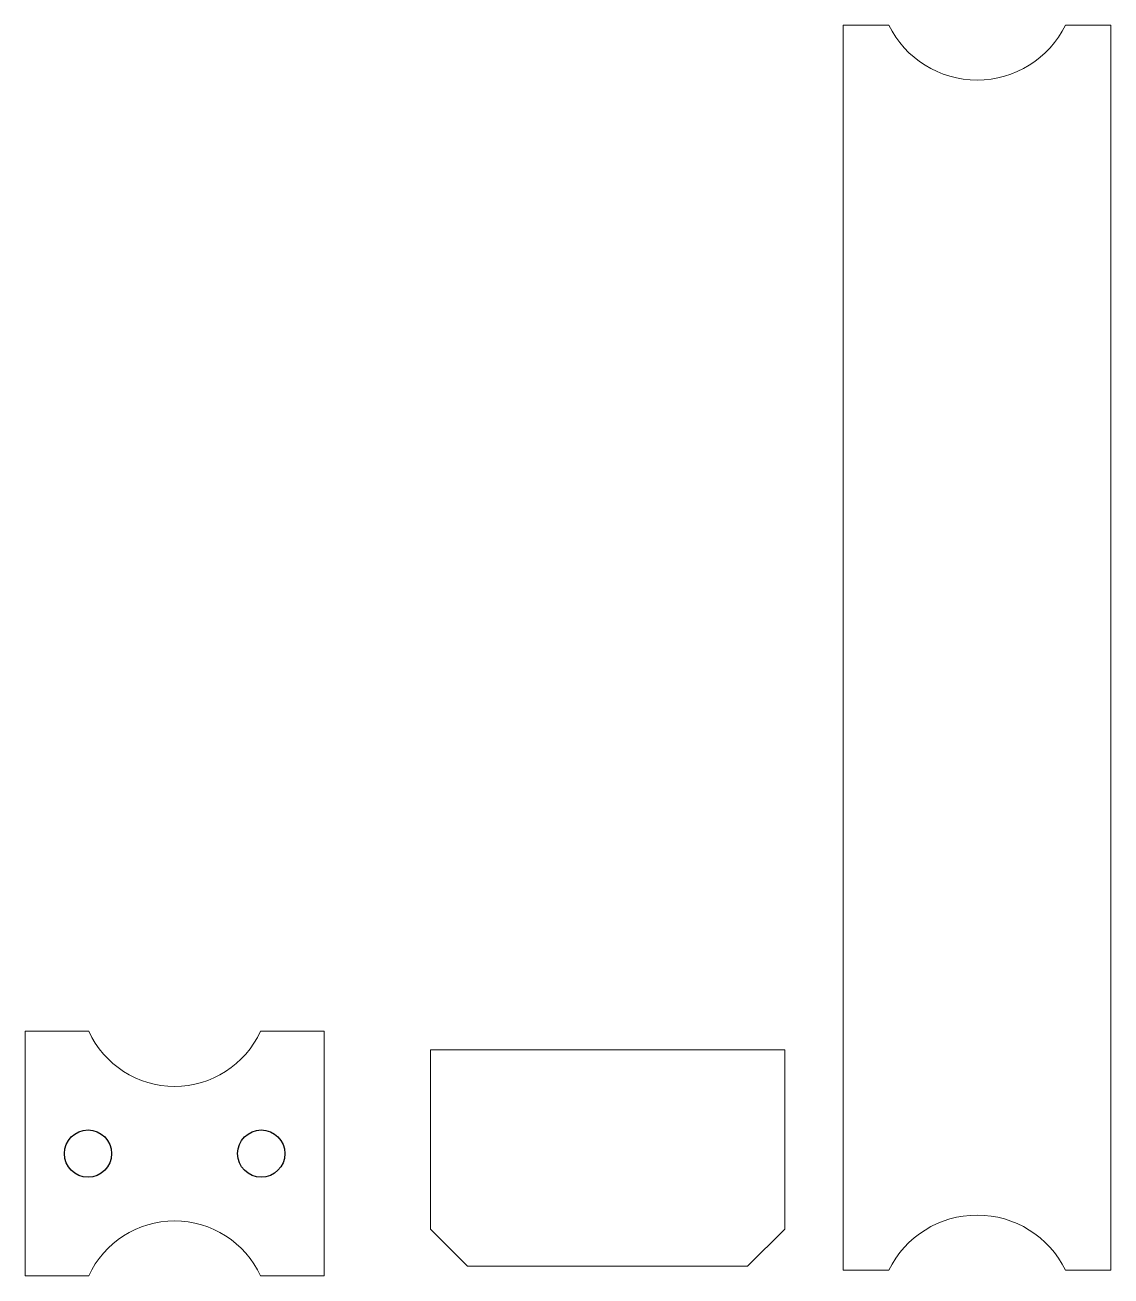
# Model space of a CAD drawing. Header units: millimetres. Extents: x 58 to 334, y 41 to 358.
import ezdxf

# ---------------------------------------------------------------- set-up
doc = ezdxf.new("R2010")
doc.units = ezdxf.units.MM

msp = doc.modelspace()

# ---------------------------------------------------------------- linework, layer by layer
at = {"color": 7, "linetype": 'Continuous', "lineweight": 15}
for p, q in [((265.83, 358.42), (265.83, 42.29)), ((277.38, 358.42), (265.83, 358.42)), ((333.83, 358.42), (322.28, 358.42)), ((333.83, 42.29), (333.83, 358.42)), ((74.18, 102.97), (58, 102.97)), ((58, 40.83), (58, 102.97)), ((134, 102.97), (117.82, 102.97)), ((134, 102.97), (134, 40.83)), ((160.95, 98.28), (160.95, 52.7)), ((250.95, 98.28), (160.95, 98.28)), ((250.95, 52.7), (250.95, 98.28)), ((160.95, 52.7), (170.37, 43.28)), ((241.54, 43.28), (250.95, 52.7)), ((170.37, 43.28), (241.54, 43.28)), ((265.83, 42.29), (277.38, 42.29)), ((322.28, 42.29), (333.83, 42.29)), ((58, 40.83), (74.18, 40.83)), ((117.82, 40.83), (134, 40.83))]:
    msp.add_line(p, q, dxfattribs=at)
for centre in [(74, 71.9), (118, 71.9)]:
    msp.add_circle(centre, 6)
for centre, radius, start, end in [((299.83, 369.42), 25, 206.1039, 333.8961), ((96, 112.97), 24, 204.6243, 335.3757), ((96, 30.83), 24, 24.6243, 155.3757), ((299.83, 31.29), 25, 26.1039, 153.8961)]:
    msp.add_arc(centre, radius, start, end, dxfattribs=at)

doc.saveas('drawing.dxf')
